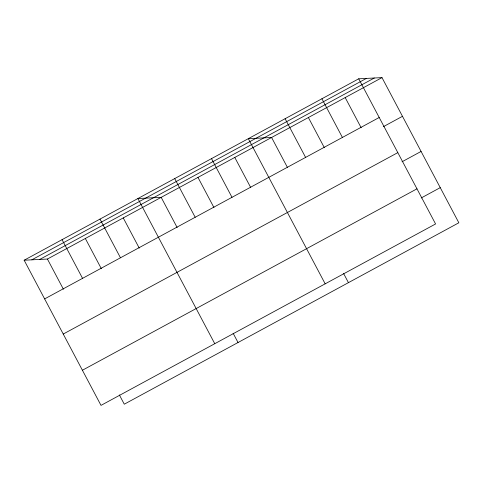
<?xml version="1.0" encoding="UTF-8"?>
<svg xmlns="http://www.w3.org/2000/svg" width="483" height="483" viewBox="0 0 483 483"><rect width="100%" height="100%" fill="white"/><g stroke="black" fill="none" stroke-linecap="round" stroke-linejoin="round"><path stroke-width="0.72" d="M358.724 78.801L435.581 223.961L101.007 405.382L24.15 260.222L358.724 78.801L381.993 77.618L458.85 222.778L124.276 404.199L119.361 394.919M31.83 259.83L366.404 78.409M39.739 259.431L374.313 78.011M24.15 260.222L47.419 259.039L381.993 77.618M44.635 298.911L379.209 117.49M383.417 126.649L402.478 116.312M63.237 334.049L397.811 152.628M402.025 161.781L421.079 151.445M82.406 370.244L416.98 188.823M421.188 197.982L440.248 187.645M345.188 97.578L361.163 127.741M321.92 98.755L342.405 137.45M308.383 117.532L324.359 147.701M285.115 118.715L305.6 157.404M287.554 167.655L271.585 137.492L248.316 138.669L325.174 283.829M343.528 273.366L348.442 282.646M234.78 157.446L250.755 187.609M211.512 158.623L231.997 197.318M197.976 177.4L213.951 207.569M174.707 178.583L195.192 217.272M177.146 227.523L161.177 197.36L137.903 198.537L214.76 343.697M233.12 333.234L238.034 342.519M123.256 217.918L139.231 248.087M99.987 219.101L120.472 257.789M85.34 238.481L101.309 268.645M62.066 239.659L82.557 278.353M47.419 259.039L63.394 289.208"/></g></svg>
